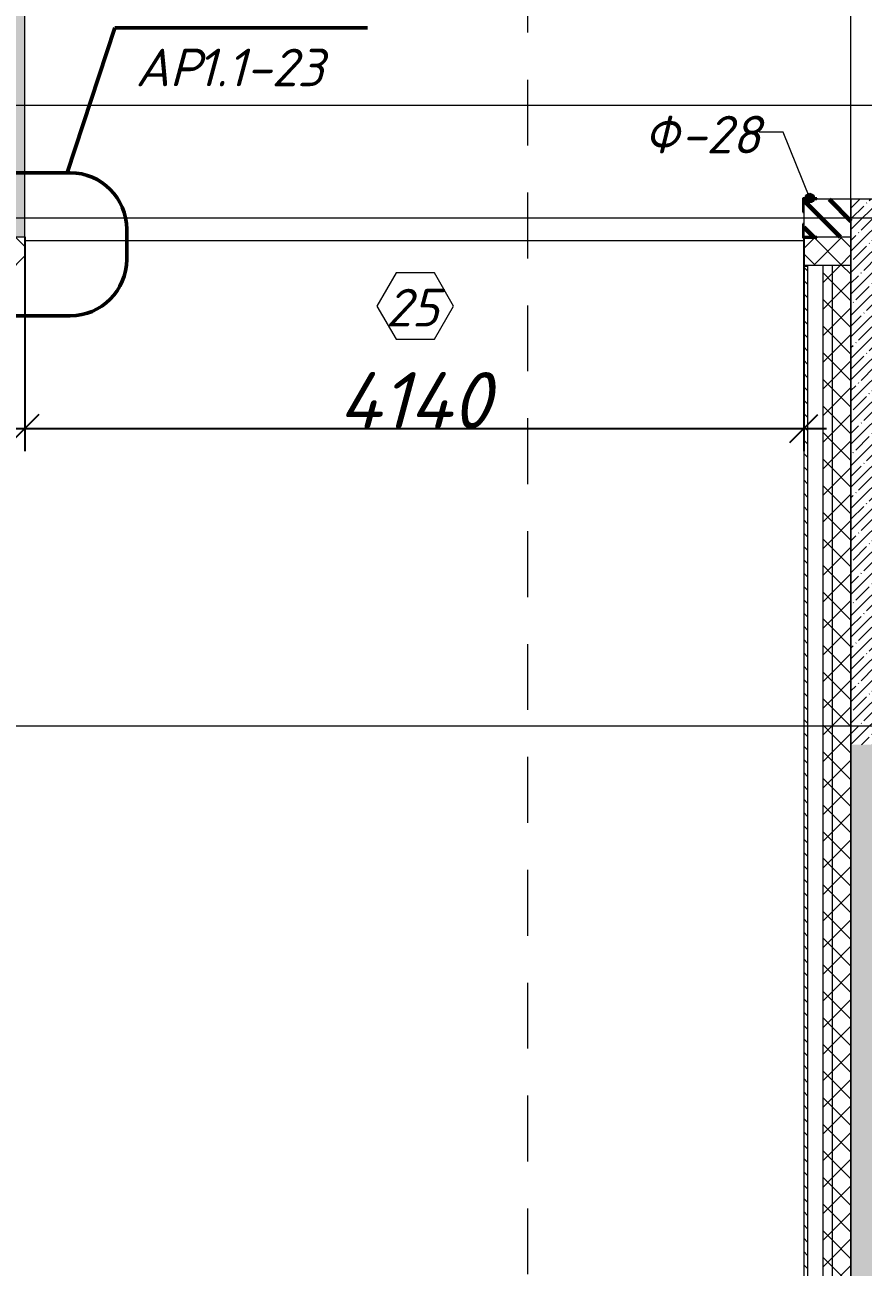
# Model space of a CAD drawing. Header units: millimetres. Extents: x 12986 to 523328, y -9759 to 30092.
# Drawn here: x 480401 to 484856, y 1054 to 7657 of the extents above; entities that cross this region are included whole.
import ezdxf

# ---------------------------------------------------------------- set-up
doc = ezdxf.new("R2010")
doc.units = ezdxf.units.MM
doc.linetypes.add('01 Штриховая _4 мм_', pattern=[600, 350, -250])
for name, color, linetype, lineweight in [('5) Блок ячеистый', 160, 'Continuous', 60), ('A-ANNO-DIMS', 7, 'Continuous', 9), ('A-DETL', 7, 'Continuous', 9), ('A-DETL-1', 7, 'Continuous', 50), ('A-DOOR-IDEN', 7, 'Continuous', 9), ('A-FLOR', 7, 'Continuous', 9), ('A-GENM-1', 7, 'Continuous', 25), ('A-GENM-IDEN', 7, 'Continuous', 9), ('A-WALL', 7, 'Continuous', 5), ('A-WALL-1', 7, 'Continuous', 25), ('A-WALL-FNSH-1', 7, 'Continuous', 9), ('G-ANNO-SYMB-1', 7, '01 Штриховая _4 мм_', 9), ('G-ANNO-TEXT', 7, 'Continuous', 9), ('Оси-1', 7, 'Continuous', 20)]:
    doc.layers.add(name, color=color, linetype=linetype, lineweight=lineweight)
for name, color, linetype, lineweight, true_color in [('A-WALL-11', 7, 'Continuous', 13, 0x800000), ('A-WALL-2', 7, 'Continuous', 13, 0x000000), ('A-WALL-3', 7, 'Continuous', 5, 0x000000), ('A-WALL-PATT-2', 7, 'Continuous', 5, 0xce0000)]:
    doc.layers.add(name, color=color, linetype=linetype, lineweight=lineweight, true_color=true_color)
doc.styles.add('ISOCPEUR_I_2', font='isocpeui.ttf', dxfattribs={"height": 300})
doc.dimstyles.new('ISO-2_0_0_9К_СРЕДНИЙ_2', dxfattribs={"dimscale": 304.8, "dimtxt": 199.196235, "dimasz": 0.492126, "dimexe": 0.393701, "dimexo": 0, "dimgap": 0, "dimtad": 1, "dimdec": 0, "dimzin": 0, "dimdsep": 46, "dimtxsty": 'ISOCPEUR_I_2', "dimblk1": 'OBLIQUE', "dimblk2": 'OBLIQUE', "dimsah": 1, "dimcen": 0.09, "dimdle": 0.393701, "dimazin": 0, "dimtfac": 1, "dimtdec": 4, "dimtix": 1, "dimtmove": 0, "dimatfit": 3, "dimfxl": 1, "dimtvp": 1, "dimtolj": 1, "dimtzin": 0, "dimarcsym": 2})
pattern_1 = [(45, (395430.81, -3869.25), (-57.024626, 57.024626), []), (45, (395487.83, -3869.25), (-57.024626, 57.024626), [100.806, -20.161, 3.353, -16.808])]
pattern_2 = [(45, (395430.81, -3869.25), (-70.71068, 70.71068), []), (135, (395430.81, -3869.25), (-70.71068, -70.71068), [])]

# ---------------------------------------------------------------- blocks, each defined once
blk = doc.blocks.new('Фахверк_СКБ_Уголок - Ф-28_200х3080 h-33245192-АР1_1_Кладочный план 3 этажа')
at = {"layer": 'A-GENM-1'}
for p, q in [((200, 156), (125, 156)), ((125, 156), (125, 81)), ((131, 81), (131, 150)), ((131, 150), (200, 150)), ((200, 150), (200, 156)), ((125, 81), (131, 81)), ((131, 19), (125, 19)), ((125, 19), (125, -56)), ((131, -50), (131, 19)), ((125, -56), (200, -56)), ((200, -50), (131, -50)), ((200, -56), (200, -50))]:
    blk.add_line(p, q, dxfattribs=at)
blk = doc.blocks.new('_Oblique')
at = {"color": 0, "linetype": 'ByBlock', "lineweight": -2}
blk.add_line((-0.5, -0.5), (0.5, 0.5), dxfattribs=at)
blk = doc.blocks.new('*D3890')
at = {"layer": 'A-ANNO-DIMS', "color": 0, "lineweight": -2, "transparency": 16777216}
for p, q in [((480400.8, 6530.7), (480400.8, 5391.6)), ((484540.8, 6530.7), (484540.8, 5391.6)), ((480280.8, 5511.6), (484660.8, 5511.6))]:
    blk.add_line(p, q, dxfattribs=at)
at = {"layer": 'Defpoints', "color": 0, "transparency": 16777216}
for p in [(480400.8, 6530.7), (484540.8, 6530.7), (484540.8, 5511.6)]:
    blk.add_point(p, dxfattribs=at)
at = {"layer": 'A-ANNO-DIMS', "color": 0, "lineweight": -2, "transparency": 16777216, "xscale": 150, "yscale": 150, "zscale": 150, "rotation": 180}
blk.add_blockref('_Oblique', (480400.8, 5511.6), dxfattribs=at)
at = {"layer": 'A-ANNO-DIMS', "color": 0, "lineweight": -2, "transparency": 16777216, "xscale": 150, "yscale": 150, "zscale": 150}
blk.add_blockref('_Oblique', (484540.8, 5511.6), dxfattribs=at)
at = {"layer": 'A-ANNO-DIMS', "color": 0, "transparency": 16777216, "insert": (482470.8, 5661.6), "char_height": 300, "width": 597.589, "attachment_point": 5, "style": 'ISOCPEUR_I_2'}
blk.add_mtext('\\A1;4140', dxfattribs=at)
blk = doc.blocks.new('AAR_СКБ_Марка_Двери_Перемычка и проем - Марка проема-25625168-АР1_1_Кладочный план 3 этажа')
at = {"layer": 'A-DOOR-IDEN'}
for p, q in [((-0.968, -0.984), (-1.986, -2.747)), ((1.067, -0.984), (-0.968, -0.984)), ((2.085, -2.747), (1.067, -0.984)), ((-1.986, -2.747), (-0.968, -4.509)), ((1.067, -4.509), (2.085, -2.747)), ((-0.968, -4.509), (1.067, -4.509))]:
    blk.add_line(p, q, dxfattribs=at)

msp = doc.modelspace()

# ---------------------------------------------------------------- hatches: boundary and pattern name
h = msp.add_hatch()
h.set_pattern_fill('FP_4', color=256, style=0, pattern_type=2)
h.set_pattern_definition(pattern_1)
h.paths.add_polyline_path([(480400.80859, 6530.74642), (480400.80859, 15230.74642), (480180.80859, 15230.74642), (480180.80859, 6530.74642)], flags=0)
at = {"layer": '5) Блок ячеистый'}
h = msp.add_hatch(dxfattribs=at)
h.set_pattern_fill('FP_1', color=256, style=0, pattern_type=2)
h.set_pattern_definition([(135, (395430.81, -3869.25), (-70.71068, -70.71068), [])])
h.paths.add_polyline_path([(484540.80855, 6530.74642), (484790.80855, 6530.74642), (484790.80855, 6730.74642), (484540.80855, 6730.74642), (484540.80855, 6599.74642)], flags=0)
at = {"layer": 'A-GENM-IDEN'}
h = msp.add_hatch(color=256, dxfattribs=at)
edge = h.paths.add_edge_path(flags=0)
edge.add_arc((484572.30855, 6736.74642), 25, 0, 360)
at = {"layer": 'A-WALL-PATT-2'}
h = msp.add_hatch(dxfattribs=at)
h.set_pattern_fill('FP_4', color=256, style=0, pattern_type=2)
h.set_pattern_definition(pattern_1)
h.paths.add_polyline_path([(484790.80855, 3830.74636), (485040.80855, 3830.74636), (485040.80855, 6730.74642), (484790.80855, 6730.74642), (484790.80855, 5642.61211)], flags=0)
h = msp.add_hatch(dxfattribs=at)
h.set_pattern_fill('FP_2', color=256, style=0, pattern_type=2)
h.set_pattern_definition(pattern_2)
h.paths.add_polyline_path([(484640.80855, 6380.74642), (484790.80855, 6380.74642), (484790.80855, 6530.74642), (484609.80855, 6530.74642), (484609.80855, 6524.74642), (484540.80855, 6524.74642), (484540.80855, 6380.74642), (484609.80855, 6380.74642)], flags=0)
h.paths.add_polyline_path([(480138.80855, 6380.74642), (480400.80855, 6380.74642), (480400.80855, 6530.74642), (480138.80855, 6530.74642)], flags=0)
h = msp.add_hatch(dxfattribs=at)
h.set_pattern_fill('FP_3', color=256, style=0, pattern_type=2)
h.set_pattern_definition([(135, (395430.81, -3869.254), (-35.35534, -35.35534), [])])
h.paths.add_polyline_path([(484540.80855, -4199.25358), (484560.80855, -4199.25358), (484560.80855, 6372.74642), (484540.80855, 6372.74642), (484540.80855, -4119.25358)], flags=0)
h = msp.add_hatch(dxfattribs=at)
h.set_pattern_fill('FP_2', color=256, style=0, pattern_type=2)
h.set_pattern_definition(pattern_2)
h.paths.add_polyline_path([(484690.80855, -4069.25358), (484690.80855, 6380.74642), (484640.80855, 6380.74642), (484640.80855, -4069.25358)], flags=0)
h = msp.add_hatch(dxfattribs=at)
h.set_pattern_fill('FP_2', color=256, style=0, pattern_type=2)
h.set_pattern_definition(pattern_2)
h.paths.add_polyline_path([(484690.80855, -3969.25358), (484790.80855, -3969.25358), (484790.80855, 6380.74642), (484690.80855, 6380.74642), (484690.80855, -2937.15678)], flags=0)
h = msp.add_hatch(dxfattribs=at)
h.set_pattern_fill('FP_4', color=256, style=0, pattern_type=2)
h.set_pattern_definition(pattern_1)
h.paths.add_polyline_path([(484790.80855, -3769.25358), (485040.80855, -3769.25358), (485040.80855, 3830.74636), (484790.80855, 3830.74636), (484790.80855, -2937.15678)], flags=0)

# ---------------------------------------------------------------- linework, layer by layer
at = {"layer": 'A-DETL'}
for p, q in [((484540.80855, 6380.74642), (484790.80855, 6380.74642)), ((484640.80855, 6372.74642), (484640.80855, -3969.25358))]:
    msp.add_line(p, q, dxfattribs=at)
at = {"layer": 'A-DETL-1'}
for p, q in [((480879.75376, 7641.51445), (480625.65443, 6870.74641)), ((482222.39112, 7641.51445), (480879.75376, 7641.51445)), ((480642.39112, 6870.74641), (479902.93683, 6870.74641)), ((480942.39112, 6570.74641), (480942.39112, 6410.74641)), ((480642.39112, 6110.74641), (479904.51919, 6110.74641))]:
    msp.add_line(p, q, dxfattribs=at)
for centre, start, end in [((480642.39112, 6570.74641), 0, 90), ((480642.39112, 6410.74641), 270, 0)]:
    msp.add_arc(centre, 300, start, end, dxfattribs=at)
at = {"layer": 'A-FLOR'}
msp.add_line((480400.80855, 6510.74642), (484540.80855, 6510.74642), dxfattribs=at)
at = {"layer": 'A-GENM-IDEN'}
for p, q in [((484431.58951, 7086.50042), (484302.77957, 7086.50042)), ((484572.30855, 6736.74642), (484431.58951, 7086.50042))]:
    msp.add_line(p, q, dxfattribs=at)
msp.add_circle((484572.30855, 6736.74642), 25, dxfattribs=at)
at = {"layer": 'A-WALL'}
for p, q in [((484540.80855, 6377.74642), (484560.80855, 6377.74642)), ((484560.80855, 6372.74642), (484540.80855, 6372.74642)), ((484560.80855, 6380.74642), (484560.80855, -4199.25358)), ((484640.80855, 6380.74642), (484640.80855, 6372.74642)), ((484690.80855, 6380.74642), (484690.80855, -4069.25358))]:
    msp.add_line(p, q, dxfattribs=at)
at = {"layer": 'A-WALL-1'}
msp.add_line((484540.80855, 6524.74642), (484540.80855, 6380.74642), dxfattribs=at)
at = {"layer": 'A-WALL-11'}
msp.add_line((389220.80855, 7230.74641), (521382.43658, 7230.74641), dxfattribs=at)
at = {"layer": 'A-WALL-2'}
for p, q in [((484790.80855, 6730.74642), (484609.80855, 6730.74642)), ((484540.80855, 6661.74642), (484540.80855, 6599.74642)), ((484609.80855, 6530.74642), (484790.80855, 6530.74642))]:
    msp.add_line(p, q, dxfattribs=at)
at = {"layer": 'A-WALL-3'}
for p, q in [((480400.80859, 6530.74642), (480400.80859, 9530.74642)), ((485040.80855, 6730.74642), (484790.80855, 6730.74642)), ((484790.80855, 6730.74642), (484790.80855, -3969.25359)), ((480180.80859, 6530.74642), (480400.80859, 6530.74642))]:
    msp.add_line(p, q, dxfattribs=at)
at = {"layer": 'A-WALL-FNSH-1'}
for p, q in [((484540.80855, 6380.74642), (484540.80855, 6372.74642)), ((484540.80855, 6372.74642), (484540.80855, -4219.25358))]:
    msp.add_line(p, q, dxfattribs=at)
at = {"layer": 'G-ANNO-SYMB-1'}
msp.add_line((483073.45328, -8584.17607), (483073.45328, 26275.69061), dxfattribs=at)
at = {"layer": 'Оси-1'}
for p, q in [((484790.80852, -8019.25359), (484790.80852, 24767.68957)), ((389220.80855, 6630.74641), (521382.43658, 6630.74641)), ((389220.80855, 3930.74641), (521382.43658, 3930.74641))]:
    msp.add_line(p, q, dxfattribs=at)

# ---------------------------------------------------------------- block references
at = {"layer": 'A-DOOR-IDEN', "xscale": 99.99999999999993, "yscale": 99.99999999999993, "zscale": 99.99999999999993}
msp.add_blockref('AAR_СКБ_Марка_Двери_Перемычка и проем - Марка проема-25625168-АР1_1_Кладочный план 3 этажа', (482470.80855, 6437.06812), dxfattribs=at)
at = {"layer": 'A-GENM-1'}
msp.add_blockref('Фахверк_СКБ_Уголок - Ф-28_200х3080 h-33245192-АР1_1_Кладочный план 3 этажа', (484409.80855, 6580.74642), dxfattribs=at)

# ---------------------------------------------------------------- texts
at = {"layer": 'A-DOOR-IDEN', "insert": (482318.91002, 6254.42674), "char_height": 200, "width": 317.46825, "attachment_point": 1, "style": 'ISOCPEUR_I_2'}
msp.add_mtext('25', dxfattribs=at)
at = {"layer": 'A-GENM-IDEN', "char_height": 200, "attachment_point": 1, "style": 'ISOCPEUR_I_2'}
for s, insert, width in [('\\fISOCPEUR|b0|i1|c204|p34|;\\W.9;Ф', (483695.41593, 7174.115), 230.886), ('-28', (483885.91593, 7174.115), 476.202375)]:
    msp.add_mtext(s, dxfattribs=dict(at, insert=insert, width=width))
at = {"layer": 'G-ANNO-TEXT', "char_height": 200, "attachment_point": 1, "style": 'ISOCPEUR_I_2'}
for s, insert, width in [('АР', (480988.5584, 7530.59687), 396.8353125), ('1.1-23', (481315.98028, 7530.59687), 779.24025)]:
    msp.add_mtext(s, dxfattribs=dict(at, insert=insert, width=width))

# ---------------------------------------------------------------- dimensions: what is measured, and where the dimension line sits
at = {"layer": 'A-ANNO-DIMS'}
dim = msp.add_linear_dim(base=(484540.80855, 5511.58992), p1=(480400.80859, 6530.74642), p2=(484540.80855, 6530.74642), dimstyle='ISO-2_0_0_9К_СРЕДНИЙ_2', override={"dimpost": '<>', "dimfxl": 4139.999961}, dxfattribs=at)
dim.commit()
dim.dimension.update_dxf_attribs({"geometry": '*D3890', "text_midpoint": (482470.80857, 5661.58992)})

doc.saveas('drawing.dxf')
